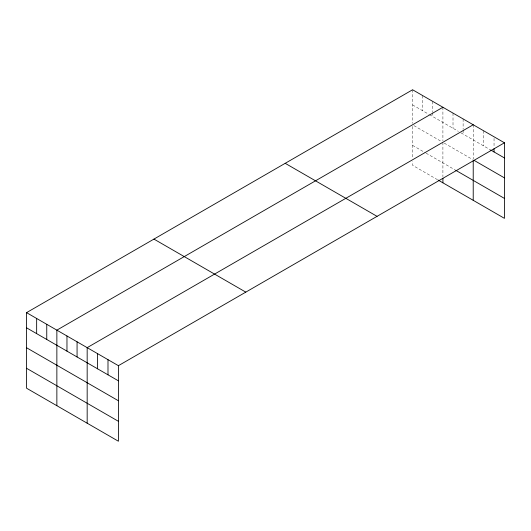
<?xml version="1.0" encoding="UTF-8"?>
<svg xmlns="http://www.w3.org/2000/svg" width="531" height="531" viewBox="0 0 531 531"><rect width="100%" height="100%" fill="white"/><g stroke="black" fill="none" stroke-linecap="round" stroke-linejoin="round"><path stroke-width="0.4" stroke-dasharray="2.65 1.99" d="M412.594 89.766L412.594 123.325M412.594 104.926L428.763 114.258M429.44 114.643L458.399 131.369M461.094 132.923L489.874 149.543M413.941 125.635L441.56 141.578M444.255 143.131L472.544 159.466M412.594 145.388L425.397 152.782M426.068 153.167L455.034 169.893M437.517 179.71L412.594 165.32L412.594 161.49M494.042 138.379L494.042 147.16M483.628 130.772L483.628 145.932M473.221 124.765L473.221 159.088M463.118 118.931L463.118 129.305M463.118 130.102L463.118 134.091M453.009 113.096L453.009 128.256M442.907 107.262L442.907 140.821M442.907 142.354L442.907 176.69M432.805 101.434L432.805 111.802M432.805 112.599L432.805 116.588M422.703 95.6L422.703 110.753M412.594 126.438L412.594 157.654"/><path stroke-width="0.8" d="M26.55 312.646L118.406 365.68L118.406 441.234L26.55 388.207L26.55 312.646L412.594 89.766L504.45 142.793L504.45 218.354L438.194 180.102M442.907 107.262L56.863 330.149L56.863 405.704M473.221 124.765L87.17 347.646L87.17 423.207M118.406 365.68L504.45 142.793M490.571 149.941L504.45 157.953M473.911 160.256L504.45 177.885M455.704 170.278L504.45 198.421M285.2 163.316L377.056 216.349M153.944 239.096L245.8 292.13M26.55 327.806L118.406 380.833M26.55 347.739L118.406 400.766M26.55 368.275L118.406 421.302M494.042 148.753L494.042 151.946M473.221 160.647L473.221 200.32M442.907 178.224L442.907 182.823M107.992 359.666L107.992 374.826M97.585 353.659L97.585 368.813M77.068 341.811L77.068 356.971M66.966 335.977L66.966 351.137M46.755 324.315L46.755 339.475M36.652 318.481L36.652 333.641"/></g></svg>
